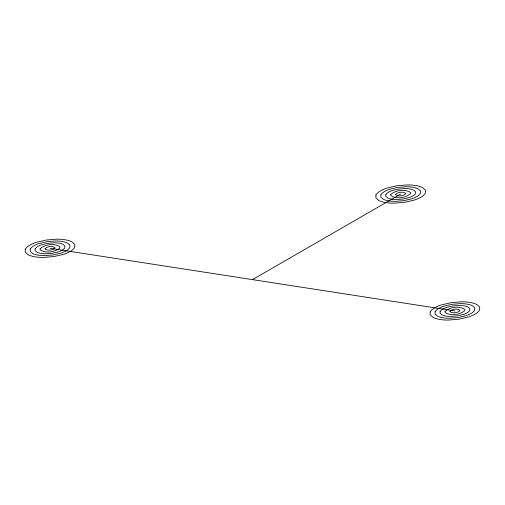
<?xml version="1.0" encoding="UTF-8"?>
<svg xmlns="http://www.w3.org/2000/svg" width="505" height="505" viewBox="0 0 505 505"><rect width="100%" height="100%" fill="white"/><g stroke="black" fill="none" stroke-linecap="round" stroke-linejoin="round"><path stroke-width="0.76" d="M252.5 279.625L400.705 194.059M50.045 248.302L454.954 310.941M25.256 249.243L25.25 252.14L28.198 254.779A18.729 10.813 0 0 0 35.224 256.862A29.334 16.936 0 0 0 43.613 257.43L53.883 256.572L63.523 254.35A29.334 16.936 0 0 0 70.29 251.433A18.729 10.813 0 0 0 74.57 247.601L74.841 244.47L71.893 241.832A18.729 10.813 0 0 0 64.867 239.749A29.334 16.936 0 0 0 56.478 239.174L46.208 240.039L36.568 242.255A29.334 16.936 0 0 0 29.801 245.171A19.891 11.482 0 0 0 25.256 249.243M30.212 249.053L30.212 251.37L32.566 253.485A14.986 8.648 0 0 0 38.191 255.151A23.47 13.547 0 0 0 44.901 255.606L53.113 254.918L60.827 253.144A23.47 13.547 0 0 0 66.243 250.808A14.986 8.648 0 0 0 69.665 247.747L69.879 245.234L67.525 243.126A14.986 8.648 0 0 0 61.9 241.459A23.47 13.547 0 0 0 55.19 241.005L46.978 241.693L39.264 243.467A23.47 13.547 0 0 0 33.848 245.796A15.907 9.185 0 0 0 30.212 249.053M35.173 248.864L35.167 250.606L36.934 252.191A11.236 6.489 0 0 0 41.151 253.441A17.599 10.163 0 0 0 46.182 253.781L52.35 253.264L58.132 251.932A17.599 10.163 0 0 0 62.191 250.183A11.236 6.489 0 0 0 64.76 247.886L64.924 246.004L63.157 244.42A11.236 6.489 0 0 0 58.94 243.17A17.599 10.163 0 0 0 53.909 242.829L47.741 243.347L41.959 244.679A17.599 10.163 0 0 0 37.9 246.427A11.931 6.887 0 0 0 35.173 248.864M40.129 248.681L40.129 249.836C45.747 253.617 54.755 252.273 59.855 248.024L59.962 246.768C54.306 242.981 45.223 244.332 40.129 248.681M45.09 248.492L45.084 249.072C47.893 250.96 52.4 250.291 54.95 248.163L55.007 247.538C52.179 245.638 47.634 246.32 45.09 248.492M375.916 194.993L375.909 197.891L378.857 200.529A18.729 10.813 0 0 0 385.883 202.612A29.334 16.936 0 0 0 394.272 203.187L404.543 202.322L414.182 200.106A29.334 16.936 0 0 0 420.955 197.19A18.729 10.813 0 0 0 425.235 193.358L425.5 190.221L422.552 187.582A18.729 10.813 0 0 0 415.527 185.499A29.334 16.936 0 0 0 407.144 184.931L396.873 185.789L387.228 188.011A29.334 16.936 0 0 0 380.461 190.928A19.891 11.482 0 0 0 375.916 194.993M380.871 194.804L380.871 197.127L383.232 199.235A14.986 8.648 0 0 0 388.85 200.902A23.47 13.547 0 0 0 395.56 201.356L403.773 200.668L411.487 198.894A23.47 13.547 0 0 0 416.903 196.565A14.986 8.648 0 0 0 420.33 193.497L420.545 190.991L418.184 188.876A14.986 8.648 0 0 0 412.566 187.21A23.47 13.547 0 0 0 405.856 186.755L397.637 187.443L389.923 189.217A23.47 13.547 0 0 0 384.513 191.553A15.907 9.185 0 0 0 380.871 194.804M385.833 194.621L385.833 196.357L387.6 197.941A11.236 6.489 0 0 0 391.817 199.191A17.599 10.163 0 0 0 396.848 199.532L403.009 199.014L408.791 197.682A17.599 10.163 0 0 0 412.856 195.934A11.236 6.489 0 0 0 415.426 193.636L415.583 191.755L413.816 190.17A11.236 6.489 0 0 0 409.599 188.92A17.599 10.163 0 0 0 404.568 188.58L398.407 189.097L392.619 190.429A17.599 10.163 0 0 0 388.56 192.178A11.931 6.887 0 0 0 385.833 194.621M390.788 194.431L390.788 195.593C396.406 199.368 405.414 198.023 410.521 193.775L410.628 192.525C404.966 188.731 395.882 190.082 390.788 194.431M395.75 194.242L395.75 194.823C398.559 196.716 403.059 196.041 405.61 193.92L405.666 193.289C402.838 191.395 398.293 192.07 395.75 194.242M430.165 311.882L430.159 314.779L433.107 317.418A18.729 10.813 0 0 0 440.133 319.501A29.334 16.936 0 0 0 448.522 320.069L458.792 319.21L468.432 316.988A29.334 16.936 0 0 0 475.199 314.072A18.729 10.813 0 0 0 479.479 310.24L479.75 307.109L476.802 304.471A18.729 10.813 0 0 0 469.776 302.388A29.334 16.936 0 0 0 461.387 301.813L451.116 302.678L441.477 304.894A29.334 16.936 0 0 0 434.71 307.81A19.891 11.482 0 0 0 430.165 311.882M435.121 311.692L435.121 314.009L437.475 316.124A14.986 8.648 0 0 0 443.1 317.79A23.47 13.547 0 0 0 449.81 318.245L458.022 317.557L465.736 315.783A23.47 13.547 0 0 0 471.152 313.447A14.986 8.648 0 0 0 474.574 310.386L474.788 307.873L472.434 305.765A14.986 8.648 0 0 0 466.809 304.098A23.47 13.547 0 0 0 460.099 303.644L451.887 304.332L444.173 306.106A23.47 13.547 0 0 0 438.757 308.435A15.907 9.185 0 0 0 435.121 311.692M440.082 311.503L440.076 313.245L441.843 314.83A11.236 6.489 0 0 0 446.06 316.079A17.599 10.163 0 0 0 451.091 316.42L457.259 315.903L463.041 314.571A17.599 10.163 0 0 0 467.1 312.822A11.236 6.489 0 0 0 469.669 310.524L469.833 308.643L468.066 307.059A11.236 6.489 0 0 0 463.849 305.809A17.599 10.163 0 0 0 458.818 305.468L452.65 305.986L446.868 307.318A17.599 10.163 0 0 0 442.809 309.066A11.931 6.887 0 0 0 440.082 311.503M445.038 311.32L445.038 312.475C450.656 316.256 459.664 314.912 464.764 310.663L464.871 309.407C459.215 305.62 450.132 306.971 445.038 311.32M449.999 311.13L449.993 311.711C452.802 313.599 457.309 312.93 459.859 310.802L459.916 310.177C457.088 308.277 452.543 308.959 449.999 311.13"/></g></svg>
